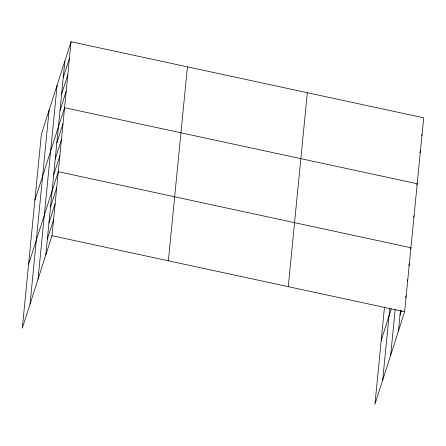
<?xml version="1.0" encoding="UTF-8"?>
<svg xmlns="http://www.w3.org/2000/svg" width="446" height="446" viewBox="0 0 446 446"><rect width="100%" height="100%" fill="white"/><g stroke="black" fill="none" stroke-linecap="round" stroke-linejoin="round"><path stroke-width="0.67" d="M30.055 304.038L49.121 110.084M38.044 279.151L57.11 85.203M45.799 255L64.865 61.052M71.059 41.757L41.367 134.235L22.3 328.189L51.992 235.705L71.059 41.757L423.7 117.811L404.633 311.765L374.941 404.243L384.508 306.904M168.365 260.804L187.431 66.855M288.261 286.667L307.327 92.712M382.696 380.092L389.771 308.091M390.685 355.211L395.206 309.206M398.44 331.06L400.469 310.394M63.243 77.537L69.442 58.242M61.626 94.022L67.82 74.727M60.004 110.508L66.198 91.213M34.883 200.182L64.575 107.698L417.216 183.758L416.804 185.04M56.809 142.993L63.003 123.698M55.237 158.993L61.431 139.698M53.665 174.994L59.859 155.699M28.594 264.183L58.287 171.699L410.922 247.759L410.51 249.046M50.515 207L56.714 187.705M48.943 223L55.137 203.705M47.371 239L53.565 219.705M421.665 135.584L422.078 134.296M419.837 152.716L420.461 150.787M413.659 217.046L414.072 215.758M381.23 340.242L391.298 308.888M408.731 265.688L409.35 263.759M407.365 281.047L407.778 279.759M400.012 315.06L401.456 310.555M405.587 297.694L406.206 295.759M51.992 235.705L404.633 311.765"/></g></svg>
